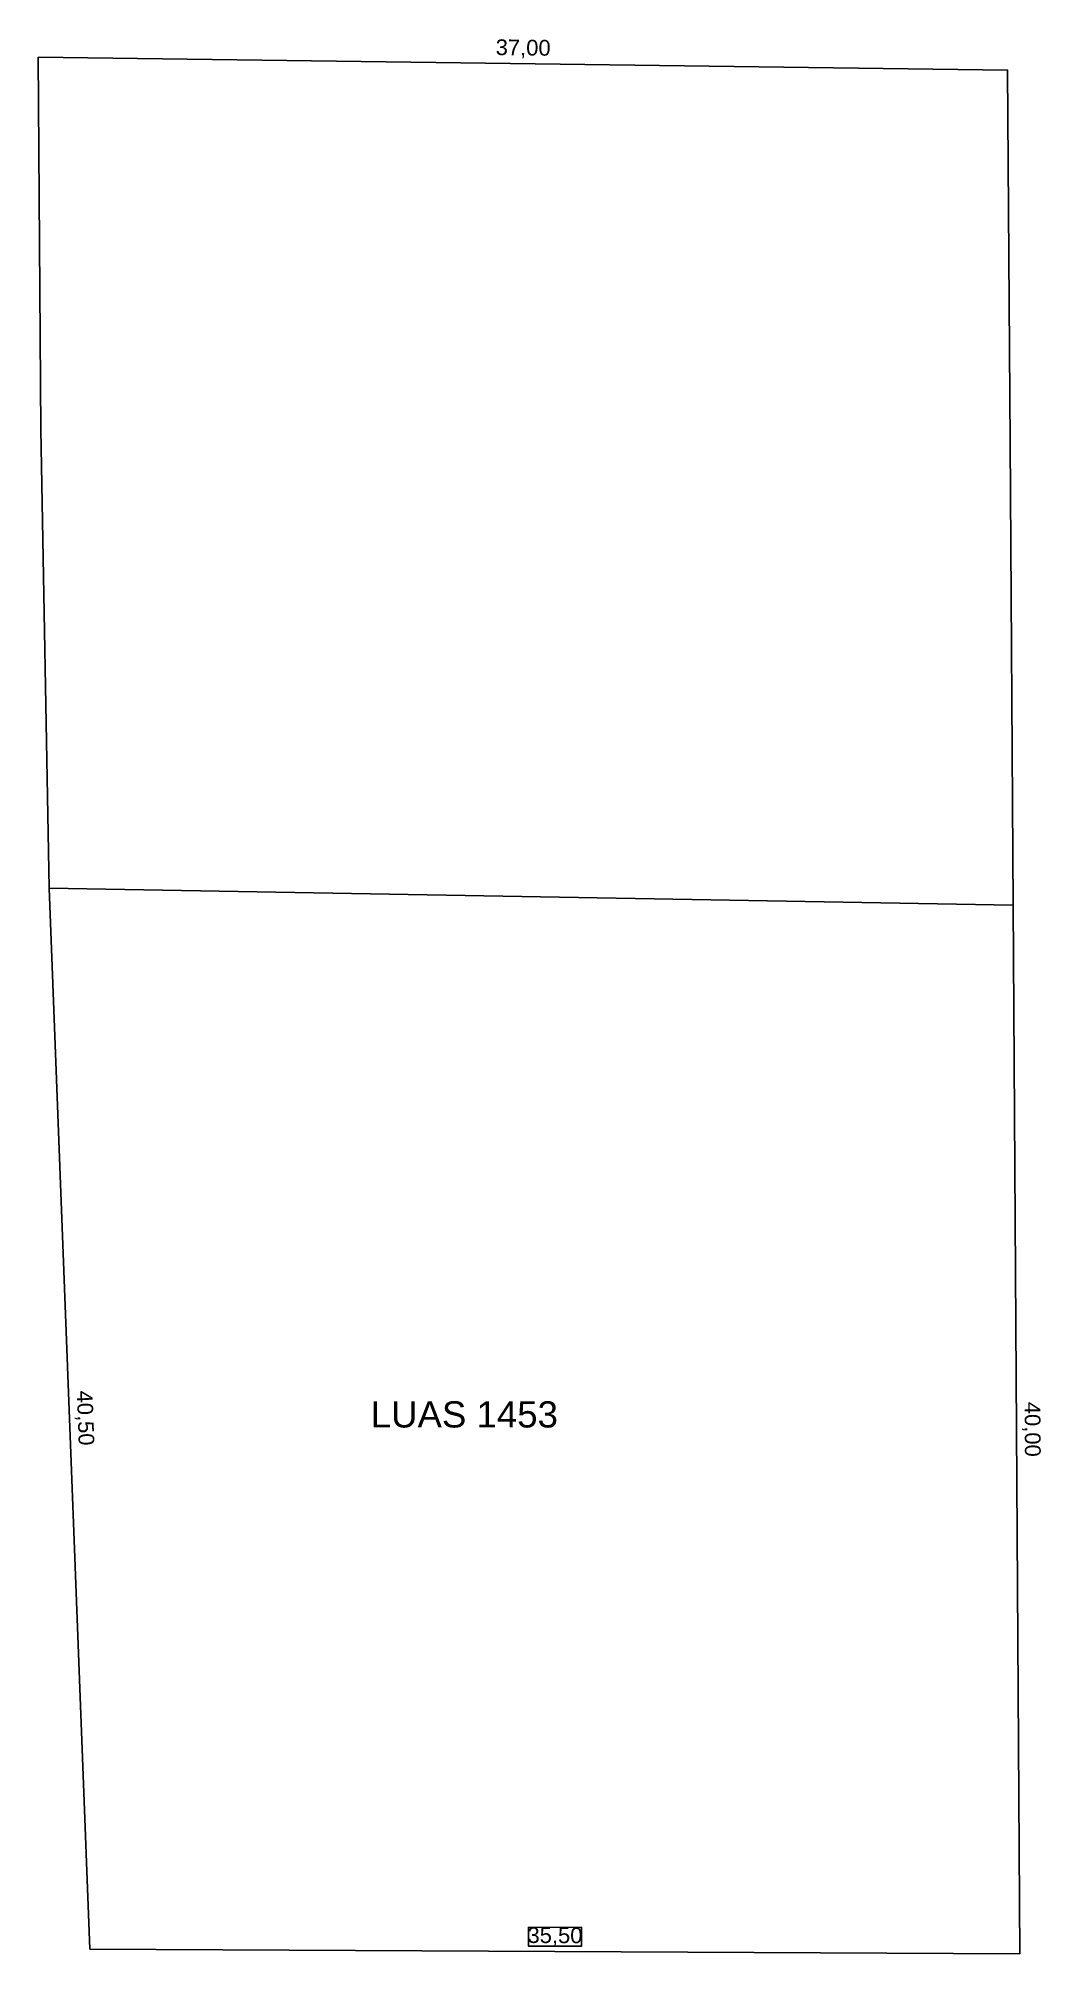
# Model space of a CAD drawing. Header units: inches. Extents: x 1.5 to 39.8, y 37 to 110.1.
import ezdxf

# ---------------------------------------------------------------- set-up
doc = ezdxf.new("R2010")
doc.units = ezdxf.units.IN
doc.header["$MEASUREMENT"] = 0
doc.layers.add('020400', color=7, linetype='Continuous')
doc.styles.get("Standard").update_dxf_attribs({"font": 'arial.ttf'})
doc.dimstyles.new('BPNDIMLIN', dxfattribs={"dimtxt": 0.15, "dimasz": 0.1, "dimexe": 0, "dimexo": 0, "dimgap": 0.05, "dimtad": 1, "dimzin": 1, "dimtxsty": 'Standard', "dimblk1": 'NONE', "dimblk2": 'NONE', "dimsah": 1, "dimcen": 2.5, "dimse1": 1, "dimse2": 1, "dimsd1": 1, "dimsd2": 1, "dimadec": 0, "dimazin": 0, "dimtfac": 1, "dimtmove": 0, "dimatfit": 3, "dimfxl": 1, "dimarcsym": 0})

# ---------------------------------------------------------------- blocks, each defined once
blk = doc.blocks.new('*D6')
at = {"layer": 'Defpoints', "color": 0, "transparency": 16777216}
for p in [(1.912, 77.639), (1.912, 77.639), (3.469, 37.168)]:
    blk.add_point(p, dxfattribs=at)
at = {"layer": '020400', "color": 0, "transparency": 16777216, "insert": (3.251, 57.425), "char_height": 0.6, "attachment_point": 5, "rotation": 272.20262}
blk.add_mtext('40,50', dxfattribs=at)
blk = doc.blocks.new('_None')
blk = doc.blocks.new('*D8')
at = {"layer": 'Defpoints', "color": 0, "transparency": 16777216}
for p in [(3.469, 37.168), (3.469, 37.168), (38.968, 36.994)]:
    blk.add_point(p, dxfattribs=at)
at = {"layer": '020400', "color": 0, "transparency": 16777216, "insert": (21.221, 37.642), "char_height": 0.6, "attachment_point": 5, "rotation": 359.71806}
blk.add_mtext('35,50', dxfattribs=at)
blk = doc.blocks.new('*D9')
at = {"layer": 'Defpoints', "color": 0, "transparency": 16777216}
for p in [(38.707, 76.993), (38.707, 76.993), (38.968, 36.994)]:
    blk.add_point(p, dxfattribs=at)
at = {"layer": '020400', "color": 0, "transparency": 16777216, "insert": (39.398, 56.997), "char_height": 0.6, "attachment_point": 5, "rotation": 270.37499}
blk.add_mtext('40,00', dxfattribs=at)
blk = doc.blocks.new('*D18')
at = {"layer": 'Defpoints', "color": 0, "transparency": 16777216}
for p in [(1.501, 109.331), (38.498, 108.842), (38.498, 108.842)]:
    blk.add_point(p, dxfattribs=at)
at = {"layer": '020400', "color": 0, "transparency": 16777216, "insert": (20.007, 109.647), "char_height": 0.6, "attachment_point": 5, "rotation": 359.24291}
blk.add_mtext('37,00', dxfattribs=at)
blk = doc.blocks.new('*D27')
at = {"layer": 'Defpoints', "color": 0, "transparency": 16777216}
for p in [(1.501, 109.331), (1.501, 109.331), (38.498, 108.842)]:
    blk.add_point(p, dxfattribs=at)
at = {"layer": '020400', "color": 0, "transparency": 16777216, "insert": (20.007, 109.647), "char_height": 0.6, "attachment_point": 5, "rotation": 359.24291}
blk.add_mtext('37,00', dxfattribs=at)
blk = doc.blocks.new('*D32')
at = {"layer": 'Defpoints', "color": 0, "transparency": 16777216}
for p in [(1.501, 109.331), (38.498, 108.842), (38.498, 108.842)]:
    blk.add_point(p, dxfattribs=at)
at = {"layer": '020400', "color": 0, "transparency": 16777216, "insert": (20.007, 109.647), "char_height": 0.6, "attachment_point": 5, "rotation": 359.24291}
blk.add_mtext('37,00', dxfattribs=at)

msp = doc.modelspace()

# ---------------------------------------------------------------- linework, layer by layer
for points in [[(3.469, 37.168), (1.912, 77.639), (38.707, 76.993)], [(38.968, 36.994), (38.707, 76.993)], [(38.968, 36.994), (3.469, 37.168)]]:
    msp.add_lwpolyline(points)
at = {"layer": '020400'}
for points in [[(1.594, 95.136), (1.501, 109.331), (38.498, 108.842)], [(38.591, 94.643), (38.498, 108.842), (1.501, 109.331), (1.594, 95.136)], [(38.591, 94.643), (38.498, 108.842)], [(1.594, 95.136), (1.912, 77.639), (38.707, 76.993), (38.591, 94.643)], [(1.594, 95.136), (1.912, 77.639)], [(38.707, 76.993), (38.591, 94.643)]]:
    msp.add_lwpolyline(points, dxfattribs=at)
for points in [[(38.591, 94.643), (38.498, 108.842), (1.501, 109.331), (1.594, 95.136), (1.912, 77.639), (38.707, 76.993)], [(38.707, 76.993), (1.912, 77.639), (3.469, 37.168), (38.968, 36.994)], [(20.212, 38.007), (22.234, 37.997), (22.231, 37.276), (20.209, 37.286)]]:
    msp.add_lwpolyline(points, close=True, dxfattribs=at)

# ---------------------------------------------------------------- texts
at = {"layer": '020400', "insert": (14.19, 58.065), "char_height": 1, "attachment_point": 1}
msp.add_mtext_dynamic_manual_height_columns('LUAS 1453', width=10.42318, gutter_width=1, heights=[0], dxfattribs=at)

# ---------------------------------------------------------------- dimensions: what is measured, and where the dimension line sits
at = {"layer": '020400'}
for p1, p2, picture, middle in [((1.501, 109.331), (38.498, 108.842), '*D18', (20.007, 109.647)), ((38.498, 108.842), (1.501, 109.331), '*D27', (20.007, 109.647)), ((1.501, 109.331), (38.498, 108.842), '*D32', (20.007, 109.647)), ((3.469, 37.168), (1.912, 77.639), '*D6', (3.251, 57.425)), ((38.968, 36.994), (38.707, 76.993), '*D9', (39.398, 56.997)), ((38.968, 36.994), (3.469, 37.168), '*D8', (21.221, 37.642))]:
    dim = msp.add_aligned_dim(p1=p1, p2=p2, distance=0, dimstyle='BPNDIMLIN', override={"dimscale": 4}, dxfattribs=at)
    dim.commit()
    dim.dimension.update_dxf_attribs({"geometry": picture, "text_midpoint": middle})

doc.saveas('drawing.dxf')
